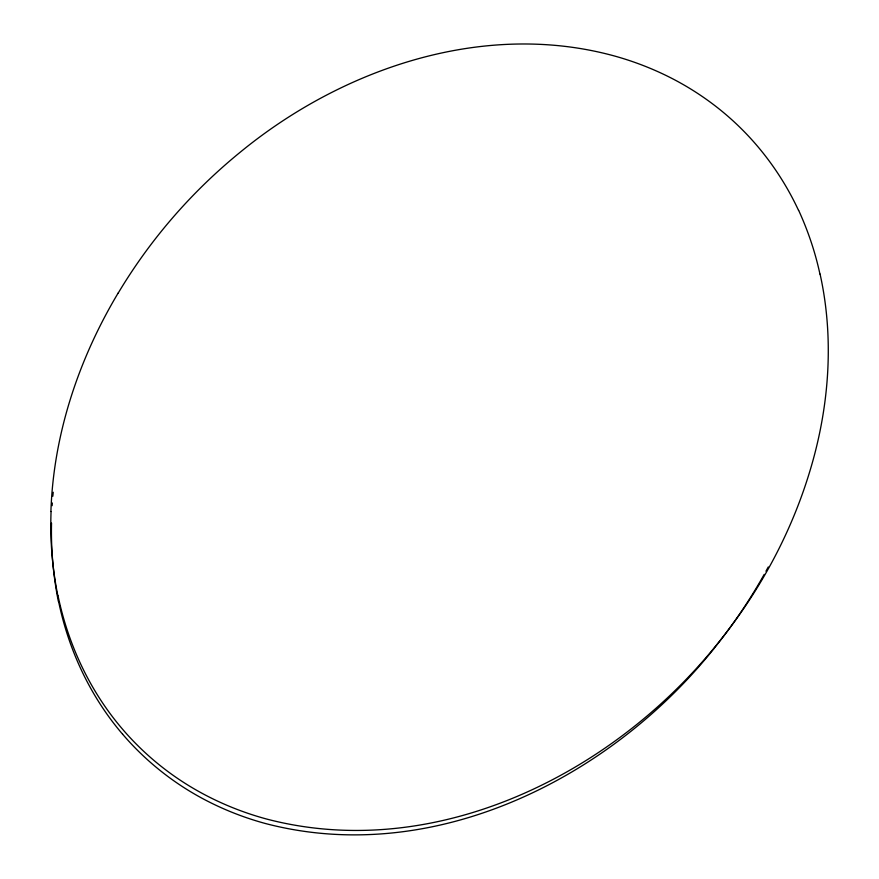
<?xml version="1.0" encoding="UTF-8"?>
<svg xmlns="http://www.w3.org/2000/svg" width="879" height="879" viewBox="0 0 879 879"><rect width="100%" height="100%" fill="white"/><g stroke="black" fill="none" stroke-linecap="round" stroke-linejoin="round"><path stroke-width="1.32" d="M50.905 511.512C53.443 434.358 78.725 358.984 118.182 292.993M52.136 505.667L52.333 502.975M52.817 496.25L53.223 492.251M713.627 649.054C609.696 778.915 432.71 867.419 265.337 823.491A273.71 247.889 11.4 0 1 202.566 798.539A265.392 240.89 11.2 0 1 170.614 778.486A273.589 247.845 11.6 0 1 122.588 734.163M122.577 734.185C90.196 696.377 68.595 649.911 58.552 601.28M798.571 210.455C782.211 175.284 758.698 143.42 729.592 117.753A240.549 190.293 19.1 0 0 688.982 87.944A232.375 183.403 19.2 0 0 663.557 74.275A240.692 190.424 19.2 0 0 615.487 56.278C484.834 19.92 343.348 67.914 241.132 151.463A741.151 629.342 36.3 0 0 118.247 293.015M57.948 595.38C68.057 644.307 89.834 691.037 122.423 729.054A275.468 249.076 11.6 0 0 170.812 773.663A267.227 242.099 11.2 0 0 203.016 793.814A275.599 249.12 11.5 0 0 266.249 818.942C434.633 863.211 612.872 774.443 717.495 643.758A697.465 567.548 3.2 0 0 809.306 472.979C829.051 408.966 834.643 339.777 820.074 274.083M768.257 566.977A692.949 565.23 3.1 0 1 765.961 571.218M764.203 574.383A692.949 565.23 3.1 0 1 713.572 649.01M58.344 601.324A429.908 380.025 21.3 0 1 51.531 523.071M57.772 595.413A429.732 379.234 21.1 0 1 51.07 511.512M798.692 210.433A396.77 323.681 14.9 0 1 819.942 274.072"/></g></svg>
